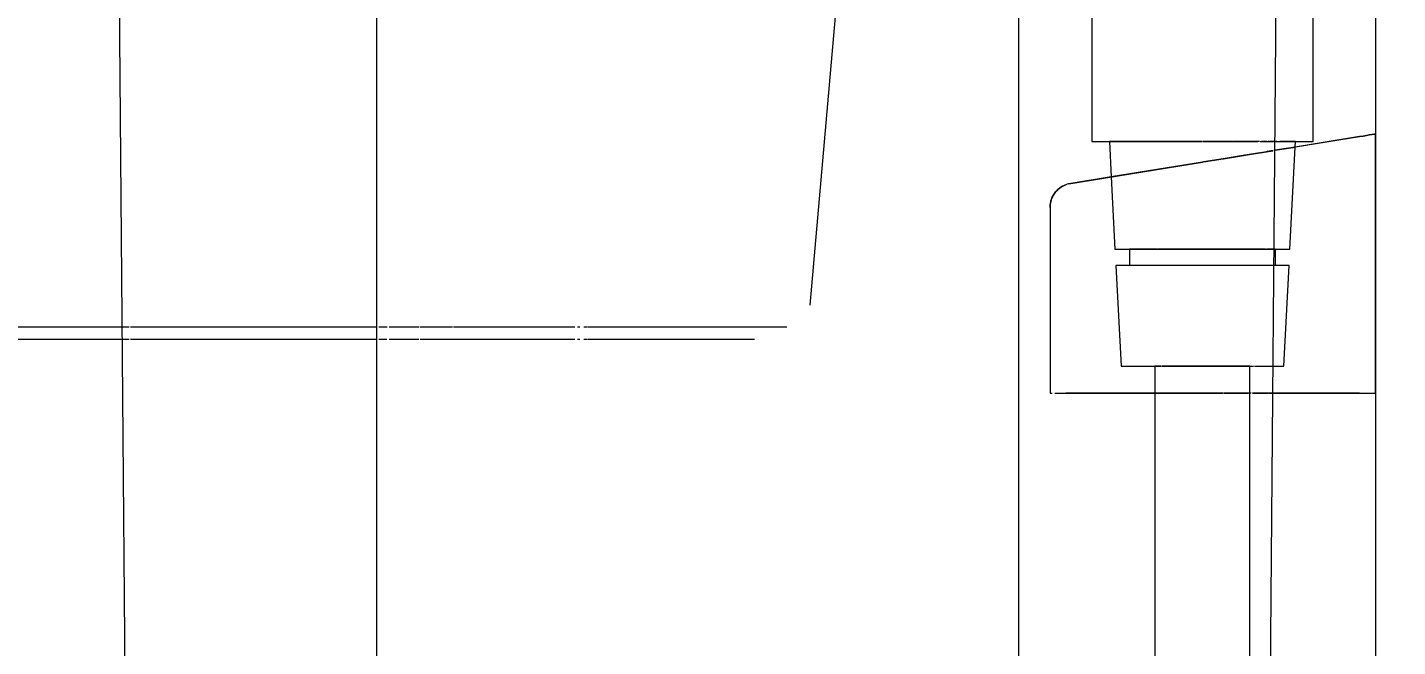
# Model space of a CAD drawing. Header units: metres. Extents: x 34 to 87, y -2.3 to 19.3.
# Drawn here: x 53.3066 to 53.4798, y 0.6362 to 0.7144 of the extents above; entities that cross this region are included whole.
import ezdxf

# ---------------------------------------------------------------- set-up
doc = ezdxf.new("R2010")
doc.units = ezdxf.units.M
for name, color, linetype, lineweight in [('A-ANNO-DIMS', 7, 'Continuous', 5), ('A-ANNO-DIMS-25', 7, 'Continuous', 5), ('A-DETL', 7, 'Continuous', 5), ('P-SANR-FIXT', 7, 'Continuous', 5)]:
    doc.layers.add(name, color=color, linetype=linetype, lineweight=lineweight)
doc.styles.add('Arial_1', font='arial.ttf', dxfattribs={"height": 0.075})
doc.dimstyles.new('Diagonal_-_2_mm_Arial_-_PRETO', dxfattribs={"dimscale": 0.3048, "dimtxt": 0.076519, "dimasz": 0.246063, "dimexe": 0.19685, "dimexo": 0.123031, "dimgap": 0.04101, "dimtad": 1, "dimrnd": 0.01, "dimzin": 0, "dimdsep": 46, "dimtxsty": 'Arial_1', "dimblk1": 'OBLIQUE', "dimblk2": 'OBLIQUE', "dimsah": 1, "dimcen": 0.09, "dimdle": 0.19685, "dimazin": 0, "dimtfac": 1, "dimtdec": 4, "dimtix": 1, "dimtmove": 0, "dimatfit": 3, "dimfxl": 1, "dimtvp": 1, "dimtolj": 1, "dimtzin": 0, "dimarcsym": 2})

# ---------------------------------------------------------------- blocks, each defined once
blk = doc.blocks.new('UT_Bacia com caixa acoplada - UT_Bacia com caixa acoplada-3705348-BB')
at = {"layer": 'P-SANR-FIXT'}
for p, q in [((41.02368, 0.731), (41.02624, 0.41592)), ((41.16761, 0.41592), (41.17017, 0.731))]:
    blk.add_line(p, q, dxfattribs=at)
at = {"layer": 'P-SANR-FIXT', "color": 253, "true_color": 0xa6a6a6}
for p, q in [((41.05632, 0.731), (41.05632, 0.40617)), ((41.13753, 0.4062), (41.13753, 0.731))]:
    blk.add_line(p, q, dxfattribs=at)
blk = doc.blocks.new('USO_ESG_Cuba lavatório retângular - Uso geral-3263039-BB')
at = {"layer": 'P-SANR-FIXT', "color": 7, "true_color": 0xf3f3f3}
for p, q in [((41.11116, 0.67931), (41.11568, 0.731)), ((41.05658, 0.67658), (41.05764, 0.67658)), ((41.0579, 0.67658), (41.06169, 0.67658)), ((41.06184, 0.67658), (41.06262, 0.67658)), ((41.06263, 0.67658), (41.06592, 0.67658)), ((41.06602, 0.67658), (41.07047, 0.67658)), ((41.07049, 0.67658), (41.0814, 0.67658)), ((41.08171, 0.67658), (41.082, 0.67658)), ((41.08254, 0.67658), (41.08297, 0.67658)), ((41.08306, 0.67658), (41.08351, 0.67658)), ((41.08353, 0.67658), (41.10046, 0.67658)), ((41.05659, 0.675), (41.05763, 0.675)), ((41.0579, 0.675), (41.06165, 0.675)), ((41.06182, 0.675), (41.06262, 0.675)), ((41.06263, 0.675), (41.066, 0.675)), ((41.06602, 0.675), (41.07047, 0.675)), ((41.07049, 0.675), (41.0814, 0.675)), ((41.08171, 0.675), (41.082, 0.675)), ((41.08254, 0.675), (41.08297, 0.675)), ((41.08307, 0.675), (41.08351, 0.675)), ((41.08353, 0.675), (41.10046, 0.675))]:
    blk.add_line(p, q, dxfattribs=at)
at = {"layer": 'P-SANR-FIXT'}
for p, q in [((40.82535, 0.67658), (41.02412, 0.67658)), ((40.82535, 0.675), (41.02414, 0.675))]:
    blk.add_line(p, q, dxfattribs=at)
at = {"layer": 'P-SANR-FIXT', "color": 253, "true_color": 0xa6a6a6}
for p, q in [((41.02412, 0.67658), (41.02501, 0.67658)), ((41.0252, 0.67658), (41.05632, 0.67658)), ((41.02414, 0.675), (41.02502, 0.675)), ((41.02521, 0.675), (41.05632, 0.675))]:
    blk.add_line(p, q, dxfattribs=at)
at = {"layer": 'P-SANR-FIXT', "color": 7, "true_color": 0xf3f3f3, "flags": 128}
for points in [[(41.10046, 0.67658), (41.10077, 0.67658), (41.10107, 0.67658), (41.10138, 0.67658), (41.10169, 0.67658), (41.10199, 0.67658), (41.10229, 0.67658), (41.10259, 0.67658), (41.10288, 0.67658), (41.10318, 0.67658), (41.10346, 0.67658), (41.10374, 0.67658), (41.10402, 0.67658), (41.10429, 0.67658), (41.10456, 0.67658), (41.10481, 0.67658), (41.10507, 0.67658), (41.10531, 0.67658), (41.10555, 0.67658), (41.10577, 0.67658), (41.10599, 0.67658), (41.1062, 0.67658), (41.10641, 0.67658), (41.1066, 0.67658), (41.10678, 0.67658), (41.10695, 0.67658), (41.10711, 0.67658), (41.10726, 0.67658), (41.1074, 0.67658), (41.10753, 0.67658), (41.10765, 0.67658), (41.10776, 0.67658), (41.10785, 0.67658), (41.10793, 0.67658), (41.108, 0.67658), (41.10806, 0.67658), (41.10811, 0.67658), (41.10814, 0.67658), (41.10816, 0.67658), (41.10817, 0.67658)], [(41.10046, 0.675), (41.1006, 0.675), (41.10075, 0.675), (41.10089, 0.675), (41.10104, 0.675), (41.10118, 0.675), (41.10132, 0.675), (41.10146, 0.675), (41.1016, 0.675), (41.10174, 0.675), (41.10188, 0.675), (41.10201, 0.675), (41.10214, 0.675), (41.10227, 0.675), (41.10239, 0.675), (41.10252, 0.675), (41.10263, 0.675), (41.10275, 0.675), (41.10286, 0.675), (41.10297, 0.675), (41.10307, 0.675), (41.10317, 0.675), (41.10327, 0.675), (41.10336, 0.675), (41.10344, 0.675), (41.10353, 0.675), (41.1036, 0.675), (41.10367, 0.675), (41.10374, 0.675), (41.1038, 0.675), (41.10386, 0.675), (41.10391, 0.675), (41.10395, 0.675), (41.10399, 0.675), (41.10402, 0.675), (41.10405, 0.675), (41.10407, 0.675), (41.10409, 0.675), (41.1041, 0.675), (41.1041, 0.675)]]:
    blk.add_lwpolyline(points, dxfattribs=at)
blk = doc.blocks.new('UT_Ducha higiênica - UT_Ducha higiênica-3698909-BB')
at = {"layer": 'P-SANR-FIXT', "color": 253, "true_color": 0xa6a6a6}
for p, q in [((41.14674, 0.7631), (41.14674, 0.7)), ((41.14674, 0.7), (41.16074, 0.7)), ((41.14897, 0.7), (41.1492, 0.69551)), ((41.16082, 0.7), (41.16437, 0.7)), ((41.16442, 0.7), (41.16774, 0.7)), ((41.16804, 0.7), (41.16974, 0.7)), ((41.17252, 0.7), (41.17051, 0.7)), ((41.17252, 0.6993), (41.18062, 0.70061)), ((41.17257, 0.7), (41.17427, 0.7)), ((41.16966, 0.69883), (41.14383, 0.69464)), ((41.1718, 0.68639), (41.17248, 0.69929)), ((41.14147, 0.69166), (41.14147, 0.66817)), ((41.16993, 0.68639), (41.1718, 0.68639)), ((41.16997, 0.68434), (41.16997, 0.68639)), ((41.1717, 0.68434), (41.1699, 0.68434)), ((41.17103, 0.67161), (41.1717, 0.68434)), ((41.16972, 0.67161), (41.17103, 0.67161)), ((41.14147, 0.66817), (41.14174, 0.66817)), ((41.14206, 0.66817), (41.14347, 0.66817)), ((41.1633, 0.66817), (41.14347, 0.66817)), ((41.15474, 0.66817), (41.15474, 0.515)), ((41.16689, 0.66817), (41.16341, 0.66817)), ((41.16674, 0.515), (41.16674, 0.66817)), ((41.16966, 0.66817), (41.16709, 0.66817)), ((41.17252, 0.66817), (41.16973, 0.66817)), ((41.17252, 0.66817), (41.16973, 0.66817)), ((41.17252, 0.66817), (41.18062, 0.66817)), ((41.18062, 0.66817), (41.18262, 0.66817))]:
    blk.add_line(p, q, dxfattribs=at)
at = {"layer": 'P-SANR-FIXT'}
for p, q in [((41.17474, 0.7), (41.17474, 0.72116)), ((41.18062, 0.70061), (41.16991, 0.69887)), ((41.16997, 0.7), (41.17474, 0.7)), ((41.17248, 0.69929), (41.17252, 0.7)), ((41.18262, 0.66817), (41.18262, 0.70094)), ((41.18062, 0.66817), (41.16966, 0.66817)), ((41.18062, 0.66817), (41.18262, 0.66817))]:
    blk.add_line(p, q, dxfattribs=at)
at = {"layer": 'P-SANR-FIXT', "color": 254, "true_color": 0xdfdfdf}
for p, q in [((41.14674, 0.7), (41.14892, 0.7)), ((41.16074, 0.7), (41.14897, 0.7)), ((41.16469, 0.7), (41.16083, 0.7)), ((41.16796, 0.7), (41.16474, 0.7)), ((41.1689, 0.7), (41.1682, 0.7)), ((41.17014, 0.7), (41.16907, 0.7)), ((41.16997, 0.7), (41.17257, 0.7)), ((41.17252, 0.7), (41.17051, 0.7)), ((41.16808, 0.69858), (41.16969, 0.69884)), ((41.14383, 0.69464), (41.16074, 0.69738)), ((41.1492, 0.69551), (41.14383, 0.69464)), ((41.1492, 0.69551), (41.14968, 0.68639)), ((41.14147, 0.69166), (41.14147, 0.66817)), ((41.14968, 0.68639), (41.15521, 0.68639)), ((41.15152, 0.68639), (41.15152, 0.68434)), ((41.15528, 0.68639), (41.16993, 0.68639)), ((41.17006, 0.68639), (41.1718, 0.68639)), ((41.14979, 0.68434), (41.15045, 0.67161)), ((41.15126, 0.68434), (41.14979, 0.68434)), ((41.1699, 0.68434), (41.15126, 0.68434)), ((41.1717, 0.68434), (41.17023, 0.68434)), ((41.15045, 0.67161), (41.15553, 0.67161)), ((41.15474, 0.67161), (41.15474, 0.66817)), ((41.1556, 0.67161), (41.1635, 0.67161)), ((41.16351, 0.67161), (41.16719, 0.67161)), ((41.16674, 0.66817), (41.16674, 0.67161)), ((41.16734, 0.67161), (41.16965, 0.67161)), ((41.16972, 0.67161), (41.17103, 0.67161)), ((41.14147, 0.66817), (41.14174, 0.66817)), ((41.14147, 0.66817), (41.14174, 0.66817)), ((41.14206, 0.66817), (41.14347, 0.66817)), ((41.14206, 0.66817), (41.14347, 0.66817)), ((41.14347, 0.66817), (41.16074, 0.66817)), ((41.15474, 0.66817), (41.14347, 0.66817)), ((41.16331, 0.66817), (41.16074, 0.66817)), ((41.16663, 0.66817), (41.16341, 0.66817)), ((41.16907, 0.66817), (41.16713, 0.66817)), ((41.16907, 0.66817), (41.16713, 0.66817)), ((41.16973, 0.66817), (41.16919, 0.66817)), ((41.16973, 0.66817), (41.16919, 0.66817)), ((41.16966, 0.66817), (41.17252, 0.66817))]:
    blk.add_line(p, q, dxfattribs=at)
at = {"layer": 'P-SANR-FIXT', "color": 7, "true_color": 0xf3f3f3}
for p, q in [((41.14892, 0.7), (41.15084, 0.7)), ((41.16074, 0.7), (41.14897, 0.7)), ((41.15084, 0.7), (41.16074, 0.7)), ((41.16082, 0.7), (41.16437, 0.7)), ((41.16469, 0.7), (41.16083, 0.7)), ((41.16442, 0.7), (41.16774, 0.7)), ((41.16796, 0.7), (41.16474, 0.7)), ((41.16804, 0.7), (41.16893, 0.7)), ((41.1689, 0.7), (41.1682, 0.7)), ((41.17014, 0.7), (41.16907, 0.7)), ((41.16914, 0.7), (41.16974, 0.7)), ((41.16885, 0.6987), (41.16808, 0.69858)), ((41.16969, 0.69884), (41.16891, 0.69871)), ((41.16995, 0.69888), (41.17222, 0.69925)), ((41.16074, 0.69738), (41.1492, 0.69551)), ((41.14383, 0.69464), (41.1492, 0.69551)), ((41.14968, 0.68639), (41.15143, 0.68639)), ((41.15504, 0.68639), (41.15152, 0.68639)), ((41.16873, 0.68639), (41.15513, 0.68639)), ((41.16995, 0.68639), (41.16888, 0.68639)), ((41.15126, 0.68434), (41.14979, 0.68434)), ((41.16873, 0.68434), (41.15152, 0.68434)), ((41.16994, 0.68434), (41.16886, 0.68434)), ((41.15045, 0.67161), (41.15458, 0.67161)), ((41.15554, 0.67161), (41.15474, 0.67161)), ((41.16074, 0.67161), (41.15559, 0.67161)), ((41.16342, 0.67161), (41.16074, 0.67161)), ((41.1659, 0.67161), (41.16343, 0.67161)), ((41.16674, 0.67161), (41.16594, 0.67161)), ((41.16734, 0.67161), (41.16965, 0.67161)), ((41.14147, 0.66817), (41.14174, 0.66817)), ((41.14206, 0.66817), (41.14347, 0.66817)), ((41.14347, 0.66817), (41.15474, 0.66817)), ((41.15554, 0.66817), (41.15495, 0.66817)), ((41.1565, 0.66817), (41.1557, 0.66817)), ((41.15774, 0.66817), (41.15671, 0.66817)), ((41.15918, 0.66817), (41.15775, 0.66817)), ((41.16074, 0.66817), (41.15919, 0.66817)), ((41.1623, 0.66817), (41.16074, 0.66817)), ((41.16331, 0.66817), (41.16231, 0.66817)), ((41.16374, 0.66817), (41.16341, 0.66817)), ((41.16502, 0.66817), (41.16379, 0.66817)), ((41.16596, 0.66817), (41.16502, 0.66817)), ((41.16654, 0.66817), (41.16597, 0.66817)), ((41.16709, 0.66817), (41.16907, 0.66817)), ((41.16917, 0.66817), (41.16966, 0.66817))]:
    blk.add_line(p, q, dxfattribs=at)
at = {"layer": 'P-SANR-FIXT', "color": 7, "true_color": 0xfafafa}
for p, q in [((41.16341, 0.69782), (41.16797, 0.69856)), ((41.16808, 0.69858), (41.1688, 0.69869)), ((41.16886, 0.6987), (41.16966, 0.69883)), ((41.1492, 0.69551), (41.16074, 0.69738)), ((41.16089, 0.69741), (41.16336, 0.69781)), ((41.15143, 0.68639), (41.15521, 0.68639)), ((41.15275, 0.68639), (41.15152, 0.68639)), ((41.15504, 0.68639), (41.15275, 0.68639)), ((41.16074, 0.68639), (41.15513, 0.68639)), ((41.15528, 0.68639), (41.16627, 0.68639)), ((41.16873, 0.68639), (41.16074, 0.68639)), ((41.16627, 0.68639), (41.16899, 0.68639)), ((41.16995, 0.68639), (41.16888, 0.68639)), ((41.16906, 0.68639), (41.16993, 0.68639)), ((41.16074, 0.68434), (41.15145, 0.68434)), ((41.15613, 0.68434), (41.15152, 0.68434)), ((41.16536, 0.68434), (41.15613, 0.68434)), ((41.16898, 0.68434), (41.16074, 0.68434)), ((41.16873, 0.68434), (41.16536, 0.68434)), ((41.16994, 0.68434), (41.16886, 0.68434)), ((41.1699, 0.68434), (41.16905, 0.68434)), ((41.15554, 0.67161), (41.15474, 0.67161)), ((41.15481, 0.67161), (41.15553, 0.67161)), ((41.15774, 0.67161), (41.15559, 0.67161)), ((41.1556, 0.67161), (41.1635, 0.67161)), ((41.15919, 0.67161), (41.15774, 0.67161)), ((41.16074, 0.67161), (41.15919, 0.67161)), ((41.1623, 0.67161), (41.16074, 0.67161)), ((41.16342, 0.67161), (41.1623, 0.67161)), ((41.1659, 0.67161), (41.16343, 0.67161)), ((41.16351, 0.67161), (41.16589, 0.67161)), ((41.16674, 0.67161), (41.16594, 0.67161)), ((41.16595, 0.67161), (41.16667, 0.67161)), ((41.15495, 0.66817), (41.15554, 0.66817)), ((41.1557, 0.66817), (41.1565, 0.66817)), ((41.15671, 0.66817), (41.15774, 0.66817)), ((41.15775, 0.66817), (41.15918, 0.66817)), ((41.15919, 0.66817), (41.16074, 0.66817)), ((41.16074, 0.66817), (41.16229, 0.66817)), ((41.1623, 0.66817), (41.1633, 0.66817)), ((41.16341, 0.66817), (41.16373, 0.66817)), ((41.16379, 0.66817), (41.16498, 0.66817)), ((41.16499, 0.66817), (41.16593, 0.66817)), ((41.16594, 0.66817), (41.16654, 0.66817))]:
    blk.add_line(p, q, dxfattribs=at)
at = {"layer": 'P-SANR-FIXT', "color": 253, "true_color": 0xa6a6a6, "flags": 128}
for points in [[(41.18062, 0.70061), (41.18106, 0.70068), (41.18149, 0.70075), (41.18186, 0.70082), (41.18218, 0.70087), (41.18242, 0.70091), (41.18257, 0.70093), (41.18262, 0.70094)], [(41.16995, 0.69888), (41.17135, 0.69911), (41.17222, 0.69925), (41.17252, 0.6993)]]:
    blk.add_lwpolyline(points, dxfattribs=at)
at = {"layer": 'P-SANR-FIXT', "flags": 128}
blk.add_lwpolyline([(41.18262, 0.70094), (41.18257, 0.70093), (41.18242, 0.70091), (41.18218, 0.70087), (41.18186, 0.70082), (41.18149, 0.70075), (41.18106, 0.70068), (41.18062, 0.70061)], dxfattribs=at)
at = {"layer": 'P-SANR-FIXT', "color": 254, "true_color": 0xdfdfdf, "flags": 128}
for points in [[(41.16089, 0.69741), (41.16336, 0.69781), (41.16585, 0.69821), (41.16798, 0.69856)], [(41.17222, 0.69925), (41.17135, 0.69911), (41.16995, 0.69888)]]:
    blk.add_lwpolyline(points, dxfattribs=at)
at = {"layer": 'P-SANR-FIXT', "color": 7, "true_color": 0xf3f3f3, "flags": 128}
blk.add_lwpolyline([(41.16798, 0.69856), (41.16585, 0.69821), (41.16336, 0.69781), (41.16089, 0.69741)], dxfattribs=at)
at = {"layer": 'P-SANR-FIXT', "color": 7, "true_color": 0xf3f3f3}
blk.add_arc((41.14452, 0.69166), 0.00305, 103.1538, 110.1972, dxfattribs=at)
at = {"layer": 'P-SANR-FIXT', "color": 253, "true_color": 0xa6a6a6}
blk.add_arc((41.14452, 0.69166), 0.00305, 103.1538, 110.1972, dxfattribs=at)
at = {"layer": 'P-SANR-FIXT', "color": 254, "true_color": 0xdfdfdf}
blk.add_arc((41.14452, 0.69166), 0.00305, 103.1538, 110.1972, dxfattribs=at)
blk.add_arc((41.14452, 0.69166), 0.00305, 103.1538, 110.1972, dxfattribs=at)
at = {"layer": 'P-SANR-FIXT', "color": 253, "true_color": 0xa6a6a6}
blk.add_open_spline([(41.14292, 0.69426), (41.14284, 0.69421), (41.14268, 0.6941), (41.14245, 0.69391), (41.14226, 0.69372), (41.14209, 0.69351), (41.14194, 0.69329), (41.14179, 0.69303), (41.14168, 0.69278), (41.1416, 0.69255), (41.1415, 0.6922), (41.14147, 0.6919), (41.14147, 0.69166)], degree=3, knots=[0.1428571, 0.1428571, 0.1428571, 0.1428571, 0.2142857, 0.2857143, 0.3571429, 0.4285714, 0.5, 0.5714286, 0.6785714, 0.7321429, 0.7857143, 1, 1, 1, 1], dxfattribs=at)
at = {"layer": 'P-SANR-FIXT', "color": 254, "true_color": 0xdfdfdf}
blk.add_open_spline([(41.14292, 0.69426), (41.14284, 0.69421), (41.14268, 0.6941), (41.14245, 0.69391), (41.14226, 0.69372), (41.14209, 0.69351), (41.14194, 0.69329), (41.14179, 0.69303), (41.14168, 0.69278), (41.1416, 0.69255), (41.1415, 0.6922), (41.14147, 0.6919), (41.14147, 0.69166)], degree=3, knots=[0.1428571, 0.1428571, 0.1428571, 0.1428571, 0.2142857, 0.2857143, 0.3571429, 0.4285714, 0.5, 0.5714286, 0.6785714, 0.7321429, 0.7857143, 1, 1, 1, 1], dxfattribs=at)
for points in [[(41.14162, 0.69261), (41.14165, 0.69269), (41.1417, 0.69284), (41.14177, 0.69299), (41.14181, 0.69307)], [(41.14181, 0.69307), (41.14185, 0.69314), (41.14194, 0.69329), (41.14204, 0.69344), (41.14209, 0.69351)], [(41.14209, 0.69351), (41.14214, 0.69358), (41.14226, 0.69372), (41.14239, 0.69385), (41.14246, 0.69391)], [(41.14246, 0.69391), (41.14253, 0.69398), (41.14268, 0.6941), (41.14284, 0.69421), (41.14292, 0.69426)], [(41.14292, 0.69426), (41.14309, 0.69437), (41.14328, 0.69445), (41.14347, 0.69453)], [(41.14347, 0.69453), (41.14328, 0.69445), (41.14309, 0.69437), (41.14292, 0.69426)], [(41.14147, 0.69166), (41.14147, 0.69182), (41.14148, 0.69198), (41.14151, 0.69214)], [(41.14151, 0.69214), (41.14153, 0.6923), (41.14157, 0.69245), (41.14162, 0.69261)]]:
    blk.add_open_spline(points, degree=3, dxfattribs=at)
at = {"layer": 'P-SANR-FIXT', "color": 7, "true_color": 0xf3f3f3}
for points in [[(41.14162, 0.69261), (41.14165, 0.69269), (41.1417, 0.69284), (41.14177, 0.69299), (41.14181, 0.69307)], [(41.14181, 0.69307), (41.14185, 0.69314), (41.14194, 0.69329), (41.14204, 0.69344), (41.14209, 0.69351)], [(41.14209, 0.69351), (41.14214, 0.69358), (41.14226, 0.69372), (41.14239, 0.69385), (41.14246, 0.69391)], [(41.14246, 0.69391), (41.14253, 0.69398), (41.14268, 0.6941), (41.14284, 0.69421), (41.14292, 0.69426)], [(41.14292, 0.69426), (41.14309, 0.69437), (41.14328, 0.69445), (41.14347, 0.69453)], [(41.14147, 0.69166), (41.14147, 0.69182), (41.14148, 0.69198), (41.14151, 0.69214)], [(41.14151, 0.69214), (41.14153, 0.6923), (41.14157, 0.69245), (41.14162, 0.69261)]]:
    blk.add_open_spline(points, degree=3, dxfattribs=at)
at = {"layer": 'P-SANR-FIXT', "color": 253, "true_color": 0xa6a6a6}
blk.add_open_spline([(41.14347, 0.69453), (41.14328, 0.69445), (41.14309, 0.69437), (41.14292, 0.69426)], degree=3, dxfattribs=at)
blk = doc.blocks.new('DIMBLOCK20-BB')
at = {"layer": 'A-ANNO-DIMS-25'}
for p, q in [((54.24806, 2.16), (54.24806, -0.06)), ((54.24806, 2.1), (53.51452, 2.1)), ((54.24806, 2.1), (54.30806, 2.1)), ((54.24806, 0), (54.18806, 0)), ((54.24806, 0), (54.2636, 0))]:
    blk.add_line(p, q, dxfattribs=at)
at = {"layer": 'A-ANNO-DIMS-25', "lineweight": 20}
for p, q in [((54.24806, 2.1), (54.21056, 2.1375)), ((54.24806, 2.1), (54.28556, 2.0625)), ((54.24806, 0), (54.21056, 0.0375)), ((54.24806, 0), (54.28556, -0.0375))]:
    blk.add_line(p, q, dxfattribs=at)
at = {"layer": 'A-ANNO-DIMS-25', "color": 0, "insert": (54.1382, 0.94876), "char_height": 0.075, "width": 0.2429787, "attachment_point": 1, "rotation": 90, "line_spacing_factor": 0.941778, "style": 'Arial_1'}
blk.add_mtext('2,10', dxfattribs=at)
blk = doc.blocks.new('_Oblique')
at = {"color": 0, "linetype": 'ByBlock', "lineweight": -2}
blk.add_line((-0.5, -0.5), (0.5, 0.5), dxfattribs=at)

msp = doc.modelspace()

# ---------------------------------------------------------------- linework, layer by layer
at = {"layer": 'A-DETL', "color": 9, "true_color": 0xc0c0c0}
msp.add_line((53.47702, 3.5), (53.47702, 0), dxfattribs=at)

# ---------------------------------------------------------------- block references
at = {"layer": 'P-SANR-FIXT', "color": 253, "true_color": 0xa6a6a6}
for name in ['UT_Ducha higiênica - UT_Ducha higiênica-3698909-BB', 'USO_ESG_Cuba lavatório retângular - Uso geral-3263039-BB', 'UT_Bacia com caixa acoplada - UT_Bacia com caixa acoplada-3705348-BB']:
    msp.add_blockref(name, (12.29441, 0), dxfattribs=at)

# ---------------------------------------------------------------- dimensions: what is measured, and where the dimension line sits
at = {"layer": 'A-ANNO-DIMS'}
dim = msp.add_linear_dim(base=(54.24806, 0), p1=(53.47702, 2.1), p2=(54.3011, 0), angle=90, dimstyle='Diagonal_-_2_mm_Arial_-_PRETO', override={"dimpost": '<>', "dimfxl": 2.255902}, dxfattribs=at)
dim.commit()
dim.dimension.update_dxf_attribs({"geometry": 'DIMBLOCK20-BB', "text_midpoint": (54.19727, 1.05)})

doc.saveas('drawing.dxf')
